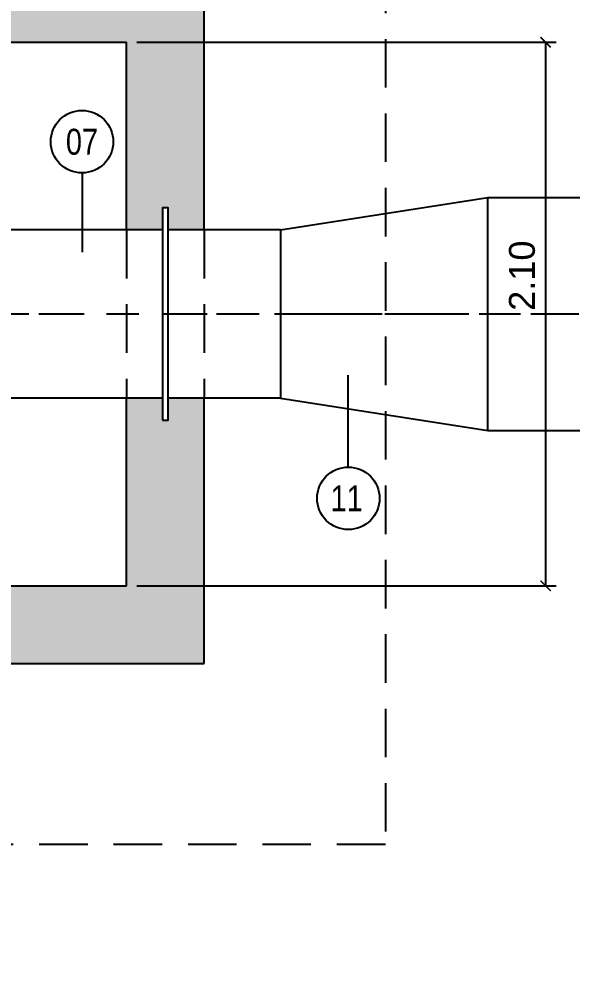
# Model space of a CAD drawing. Header units: feet. Extents: x 0 to 285175, y 0 to 9111378.
# Drawn here: x 285105.652 to 285107.789, y 9111365.267 to 9111368.919 of the extents above; entities that cross this region are included whole.
import ezdxf
from ezdxf import colors
from ezdxf.entities.mleader import LeaderData, LeaderLine
from ezdxf.enums import TextEntityAlignment as Align
from ezdxf.math import Vec2, Vec3

# ---------------------------------------------------------------- set-up
doc = ezdxf.new("R2010")
doc.units = ezdxf.units.FT
doc.header["$MEASUREMENT"] = 0
doc.linetypes.add('DASHDOT', pattern=[1, 0.5, -0.25, 0, -0.25])
doc.linetypes.add('HIDDEN', pattern=[0.375, 0.25, -0.125])
doc.layers.get('0').update_dxf_attribs({"linetype": 'CONTINUOUS'})
doc.layers.get('DEFPOINTS').update_dxf_attribs({"linetype": 'CONTINUOUS'})
for name, color, linetype in [('EIXO', 1, 'DASHDOT'), ('H-SA-CONTORNO', 2, 'CONTINUOUS'), ('H-SA-DIM', 1, 'CONTINUOUS'), ('H-SA-EIXOS', 1, 'DASHDOT'), ('H-SA-ESTRUTURA (CORTE)', 5, 'CONTINUOUS'), ('H-SA-HTC CONCRETO', 253, 'CONTINUOUS'), ('H-SA-TEXTO', 2, 'CONTINUOUS'), ('INDIC', 2, 'CONTINUOUS'), ('Top View-Ferro Fundido - JGS - K7(Esgoto)', 7, 'CONTINUOUS')]:
    doc.layers.add(name, color=color, linetype=linetype)
doc.styles.add('EGC_Arial_2.0mm', font='arial.ttf', dxfattribs={"width": 0.8, "height": 2})
doc.styles.get("Standard").update_dxf_attribs({"font": 'arial.ttf'})
doc.dimstyles.new('Copy of EGC_2.0mm', dxfattribs={"dimtxt": 0.1, "dimasz": 0.04, "dimexe": 0.04, "dimexo": 0.04, "dimgap": 0.04, "dimtad": 1, "dimzin": 1, "dimdsep": 46, "dimtxsty": 'Standard', "dimblk": 'ARCHTICK', "dimcen": 0, "dimclrd": 1, "dimclre": 1, "dimclrt": 2, "dimazin": 0, "dimtfac": 1, "dimtix": 1, "dimtmove": 1, "dimatfit": 3, "dimldrblk": 'NONE', "dimfxl": 0.002, "dimtolj": 1, "dimtzin": 0, "dimlwd": -1, "dimarcsym": 0})

# ---------------------------------------------------------------- blocks, each defined once
blk = doc.blocks.new('_ArchTick')
at = {"color": 0, "linetype": 'ByBlock', "const_width": 0.15}
blk.add_lwpolyline([(-0.5, -0.5), (0.5, 0.5)], dxfattribs=at)
blk = doc.blocks.new('*D1198')
at = {"layer": 'DEFPOINTS', "color": 0, "transparency": 16777216}
for p in [(285106.0676, 9111368.8292), (285106.0676, 9111366.7292), (285107.6864, 9111366.7292)]:
    blk.add_point(p, dxfattribs=at)
at = {"layer": 'H-SA-DIM', "color": 1, "lineweight": -2, "transparency": 16777216}
for p, q in [((285106.1076, 9111368.8292), (285107.7264, 9111368.8292)), ((285106.1076, 9111366.7292), (285107.7264, 9111366.7292))]:
    blk.add_line(p, q, dxfattribs=at)
at = {"layer": 'H-SA-DIM', "color": 1, "transparency": 16777216}
blk.add_line((285107.6864, 9111368.8292), (285107.6864, 9111366.7292), dxfattribs=at)
at = {"layer": 'H-SA-DIM', "color": 1, "transparency": 16777216, "xscale": 0.04, "yscale": 0.04, "zscale": 0.04}
for p, rotation in [((285107.6864, 9111368.8292), 90), ((285107.6864, 9111366.7292), 270)]:
    blk.add_blockref('_ArchTick', p, dxfattribs=dict(at, rotation=rotation))
at = {"layer": 'H-SA-DIM', "color": 2, "transparency": 16777216, "insert": (285107.5954, 9111367.9273), "char_height": 0.1, "attachment_point": 5, "rotation": 90}
blk.add_mtext('\\A1;2.10', dxfattribs=at)
blk = doc.blocks.new('_None')

msp = doc.modelspace()

# ---------------------------------------------------------------- hatches: boundary and pattern name
at = {"layer": 'H-SA-HTC CONCRETO'}
h = msp.add_hatch(color=256, dxfattribs=at)
h.dxf.hatch_style = 1
h.paths.add_polyline_path([(285098.2176, 9111375.0292), (285101.2176, 9111375.0292), (285101.2176, 9111375.3292), (285097.0676, 9111375.3292), (285097.0676, 9111374.8792), (285098.0676, 9111374.8792)])
h.paths.add_polyline_path([(285101.2176, 9111372.2292), (285098.2176, 9111372.2292), (285098.0676, 9111372.3792), (285097.0676, 9111372.3792), (285097.0676, 9111371.7792), (285098.0676, 9111371.7792), (285098.2176, 9111371.9292), (285101.2176, 9111371.9292)])
h.paths.add_polyline_path([(285106.3676, 9111370.0542), (285106.2289, 9111370.0542), (285106.2289, 9111369.9692), (285106.2064, 9111369.9692), (285106.2064, 9111370.0542), (285106.0676, 9111370.0542), (285106.0676, 9111369.1292), (285105.2176, 9111369.1292), (285102.5676, 9111369.1292), (285102.5676, 9111369.9292), (285102.5676, 9111370.0542), (285102.4289, 9111370.0542), (285102.4289, 9111369.9692), (285102.4064, 9111369.9692), (285102.4064, 9111370.0542), (285102.2676, 9111370.0542), (285102.2676, 9111369.2292), (285102.1676, 9111369.1292), (285098.2176, 9111369.1292), (285098.0676, 9111369.2792), (285097.0676, 9111369.2792), (285097.0676, 9111368.6792), (285098.0676, 9111368.6792), (285098.2176, 9111368.8292), (285102.1676, 9111368.8292), (285102.2676, 9111368.7292), (285102.2676, 9111368.1042), (285102.4064, 9111368.1042), (285102.4064, 9111368.1892), (285102.4289, 9111368.1892), (285102.4289, 9111368.1042), (285102.5676, 9111368.1042), (285102.5676, 9111368.8292), (285103.4176, 9111368.8292), (285105.2176, 9111368.8292), (285106.0676, 9111368.8292), (285106.0676, 9111368.1042), (285106.2064, 9111368.1042), (285106.2064, 9111368.1892), (285106.2289, 9111368.1892), (285106.2289, 9111368.1042), (285106.3676, 9111368.1042)])
h.paths.add_polyline_path([(285100.4525, 9111366.7292), (285098.2176, 9111366.7292), (285098.0676, 9111366.8792), (285097.0676, 9111366.8792), (285097.0676, 9111366.4292), (285100.2966, 9111366.4292)])
h.paths.add_polyline_path([(285106.3676, 9111367.4542), (285106.2289, 9111367.4542), (285106.2289, 9111367.3692), (285106.2064, 9111367.3692), (285106.2064, 9111367.4542), (285106.0676, 9111367.4542), (285106.0676, 9111366.7292), (285105.2176, 9111366.7292), (285104.1747, 9111366.7292), (285104.0434, 9111366.4292), (285106.3676, 9111366.4292)])
h.paths.add_polyline_path([(285106.3676, 9111373.1542), (285106.2289, 9111373.1542), (285106.2289, 9111373.0692), (285106.2064, 9111373.0692), (285106.2064, 9111373.1542), (285106.0676, 9111373.1542), (285106.0676, 9111372.2292), (285105.2176, 9111372.2292), (285104.3176, 9111372.2292), (285104.3176, 9111371.9292), (285105.2176, 9111371.9292), (285106.0676, 9111371.9292), (285106.0676, 9111371.0042), (285106.2064, 9111371.0042), (285106.2064, 9111371.0892), (285106.2289, 9111371.0892), (285106.2289, 9111371.0042), (285106.3676, 9111371.0042)])
h.paths.add_polyline_path([(285104.3176, 9111372.2292), (285102.5676, 9111372.2292), (285102.5676, 9111373.0292), (285102.5676, 9111373.1542), (285102.4289, 9111373.1542), (285102.4289, 9111373.0692), (285102.4064, 9111373.0692), (285102.4064, 9111373.1542), (285102.2676, 9111373.1542), (285102.2676, 9111372.3292), (285102.1676, 9111372.2292), (285101.2176, 9111372.2292), (285101.2176, 9111371.9292), (285102.1676, 9111371.9292), (285102.2676, 9111371.8292), (285102.2676, 9111371.0042), (285102.4064, 9111371.0042), (285102.4064, 9111371.0892), (285102.4289, 9111371.0892), (285102.4289, 9111371.0042), (285102.5676, 9111371.0042), (285102.5676, 9111371.9292), (285103.4176, 9111371.9292), (285104.3176, 9111371.9292)])
h.paths.add_polyline_path([(285104.3176, 9111375.3292), (285101.2176, 9111375.3292), (285101.2176, 9111375.0292), (285102.1676, 9111375.0292), (285102.2676, 9111374.9292), (285102.2676, 9111374.1042), (285102.4064, 9111374.1042), (285102.4064, 9111374.1892), (285102.4289, 9111374.1892), (285102.4289, 9111374.1042), (285102.5676, 9111374.1042), (285102.5676, 9111375.0292), (285103.4176, 9111375.0292), (285104.3176, 9111375.0292)])
h.paths.add_polyline_path([(285106.3676, 9111375.3292), (285104.3176, 9111375.3292), (285104.3176, 9111375.0292), (285105.2176, 9111375.0292), (285106.0676, 9111375.0292), (285106.0676, 9111374.1042), (285106.2064, 9111374.1042), (285106.2064, 9111374.1892), (285106.2289, 9111374.1892), (285106.2289, 9111374.1042), (285106.3676, 9111374.1042)])
h.paths.add_polyline_path([(285096.5676, 9111375.0792), (285096.5676, 9111375.3292), (285092.2576, 9111375.3292), (285092.2576, 9111374.9292), (285095.1576, 9111374.9292), (285095.1576, 9111375.0792)])
h.paths.add_polyline_path([(285096.5536, 9111366.4292), (285096.5536, 9111366.6792), (285095.1576, 9111366.6792), (285095.1576, 9111366.8292), (285092.2576, 9111366.8292), (285092.2576, 9111366.4292)])
h.paths.add_polyline_path([(285096.5536, 9111366.8292), (285096.5536, 9111366.4292), (285097.0676, 9111366.4292), (285097.0676, 9111366.8792), (285096.7676, 9111366.8792), (285096.7676, 9111366.6792), (285096.5676, 9111366.6792), (285096.5676, 9111366.8292)])

# ---------------------------------------------------------------- linework, layer by layer
at = {"layer": 'EIXO', "ltscale": 0.35}
msp.add_line((285100.9796, 9111367.7792), (285108.6676, 9111367.7793), dxfattribs=at)
at = {"layer": 'H-SA-CONTORNO', "color": 1, "linetype": 'HIDDEN', "ltscale": 0.75}
for p, q in [((285107.0676, 9111376.0292), (285107.0676, 9111365.7292)), ((285106.0676, 9111368.1042), (285106.0676, 9111367.4542)), ((285106.3676, 9111368.1042), (285106.3676, 9111367.4542)), ((285107.0676, 9111365.7292), (285097.0676, 9111365.7292))]:
    msp.add_line(p, q, dxfattribs=at)
at = {"layer": 'H-SA-EIXOS', "ltscale": 0.25}
msp.add_lwpolyline([(285079.427, 9111371.1615), (285093.2398, 9111371.1615), (285093.2398, 9111367.7792), (285119.2936, 9111367.7795)], dxfattribs=at)
at = {"layer": 'H-SA-ESTRUTURA (CORTE)'}
for p, q in [((285106.3676, 9111368.1042), (285106.3676, 9111370.0542)), ((285105.2176, 9111368.8292), (285106.0676, 9111368.8292)), ((285106.0676, 9111368.1042), (285106.0676, 9111368.8292)), ((285106.0676, 9111366.7292), (285106.0676, 9111367.4542)), ((285106.3676, 9111366.4292), (285106.3676, 9111367.4542)), ((285105.2176, 9111366.7292), (285106.0676, 9111366.7292)), ((285094.8077, 9111366.4292), (285106.3676, 9111366.4292))]:
    msp.add_line(p, q, dxfattribs=at)
at = {"layer": 'Top View-Ferro Fundido - JGS - K7(Esgoto)', "color": 1, "linetype": 'ByBlock', "lineweight": -2}
for p, q in [((285106.6626, 9111368.1042), (285107.4626, 9111368.2292)), ((285107.4626, 9111367.3292), (285107.4626, 9111368.2292)), ((285107.4626, 9111368.2292), (285108.3676, 9111368.2292)), ((285107.4626, 9111367.3292), (285107.4626, 9111368.2292)), ((285106.0676, 9111368.1042), (285105.3391, 9111368.1042)), ((285106.2064, 9111368.1042), (285106.0676, 9111368.1042)), ((285106.3676, 9111368.1042), (285106.2289, 9111368.1042)), ((285106.6626, 9111368.1042), (285106.3676, 9111368.1042)), ((285106.6626, 9111368.1042), (285106.6626, 9111367.4542)), ((285106.6626, 9111368.0292), (285106.6626, 9111367.5292)), ((285106.0676, 9111367.4542), (285105.3391, 9111367.4542)), ((285106.2064, 9111367.4542), (285106.0676, 9111367.4542)), ((285106.3676, 9111367.4542), (285106.2289, 9111367.4542)), ((285106.6626, 9111367.4542), (285106.3676, 9111367.4542)), ((285106.6626, 9111367.4542), (285107.4626, 9111367.3292)), ((285107.4626, 9111367.3292), (285108.3676, 9111367.3292))]:
    msp.add_line(p, q, dxfattribs=at)
msp.add_lwpolyline([(285106.2064, 9111367.3692), (285106.2289, 9111367.3692), (285106.2289, 9111368.1892), (285106.2064, 9111368.1892)], close=True, dxfattribs=at)

# ---------------------------------------------------------------- dimensions: what is measured, and where the dimension line sits
at = {"layer": 'H-SA-DIM'}
dim = msp.add_linear_dim(base=(285107.6864, 9111366.7292), p1=(285106.0676, 9111368.8292), p2=(285106.0676, 9111366.7292), angle=90, dimstyle='Copy of EGC_2.0mm', dxfattribs=at)
dim.commit()
dim.dimension.update_dxf_attribs({"geometry": '*D1198', "text_midpoint": (285107.6864, 9111367.9273), "dimtype": 160})

# ---------------------------------------------------------------- next in the draw order: leaders
at = {"layer": 'H-SA-TEXTO'}
ml = msp.add_multileader_mtext('Standard', dxfattribs=at)
ml.set_content('CANAL CS21A-TRECHO 1', color=2, style='EGC_Arial_2.0mm')
ml.set_leader_properties(color=1, linetype='ByLayer', lineweight=-1)
ml.set_arrow_properties(name='NONE')
ml.build(insert=Vec2(0, 0))
ml.multileader.update_dxf_attribs({"text_left_attachment_type": 2, "text_right_attachment_type": 2, "dogleg_length": 1.9819, "arrow_head_size": 0.075, "scale": 0.05})
ctx = ml.context
ctx.base_point, ctx.scale, ctx.char_height, ctx.arrow_head_size, ctx.landing_gap_size, ctx.plane_origin, ctx.plane_x_axis, ctx.plane_y_axis = Vec3(285160.9317, 9111368.2089), 0.05, 0.1, 0.075, 0.05, Vec3(285098.0095, 9111752.4827), Vec3(-0.005007, 0.999987), Vec3(-0.999987, -0.005007)
ctx.left_attachment, ctx.right_attachment, ctx.text_align_type = 2, 2, 1
notes = []
notes.append((ctx, [(0, (0, 0, 0), (0, 0), (1, 0), 1, [])]))
ctx.mtext.insert, ctx.mtext.text_direction, ctx.mtext.rotation, ctx.mtext.width, ctx.mtext.defined_height, ctx.mtext.alignment, ctx.mtext.flow_direction = Vec3(285160.8763, 9111368.9256), Vec3(-0.005007, 0.999987), 1.575804, 1.426802, 0.2824, 2, 5
ctx.mtext.has_bg_fill, ctx.mtext.bg_color, ctx.mtext.bg_scale_factor, ctx.mtext.bg_transparency, ctx.mtext.use_window_bg_color = 1, -1073741824, 1, 0, 1
for ctx, leaders in notes:
    for number, flags, end, landing, length, lines in leaders:
        leader = LeaderData()
        leader.index, (leader.has_last_leader_line, leader.has_dogleg_vector, leader.attachment_direction) = number, flags
        leader.last_leader_point, leader.dogleg_vector, leader.dogleg_length = Vec3(end), Vec3(landing), length
        for number, points, colour, breaks in lines:
            line = LeaderLine()
            line.index, line.vertices, line.color, line.breaks = number, Vec3.list(points), colors.encode_raw_color(colour), breaks
            leader.lines.append(line)
        ctx.leaders.append(leader)

# ---------------------------------------------------------------- next in the draw order: linework, layer by layer
at = {"layer": 'INDIC', "color": 1, "linetype": 'Continuous'}
for p, q in [((285105.8958, 9111368.3242), (285105.8958, 9111368.018)), ((285106.9242, 9111367.1879), (285106.9242, 9111367.5424))]:
    msp.add_line(p, q, dxfattribs=at)
for centre in [(285105.8956, 9111368.4449), (285106.9242, 9111367.0671)]:
    msp.add_circle(centre, 0.1207, dxfattribs=at)

# ---------------------------------------------------------------- next in the draw order: texts
at = {"layer": 'INDIC', "color": 2, "style": 'EGC_Arial_2.0mm', "width": 0.8}
for s, p in [('07', (285105.8956, 9111368.4449)), ('11', (285106.918, 9111367.0671))]:
    msp.add_text(s, height=0.1, dxfattribs=at).set_placement(p, align=Align.MIDDLE_CENTER)

doc.saveas('drawing.dxf')
